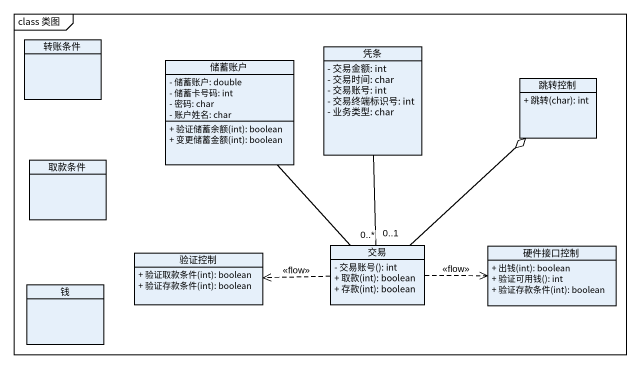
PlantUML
@startuml
mainframe class 类图
hide circle
hide empty members
skinparam classAttributeIconSize 0
class 转账条件
class 储蓄账户 {
  - 储蓄账户: double
  - 储蓄卡号码: int
  - 密码: char
  - 账户姓名: char
  + 验证储蓄余额(int): boolean
  + 变更储蓄金额(int): boolean
}
class 凭条 {
  - 交易金额: int
  - 交易时间: char
  - 交易账号: int
  - 交易终端标识号: int
  - 业务类型: char
}
class 跳转控制 {
  + 跳转(char): int
}
class 取款条件
class 验证控制 {
  + 验证取款条件(int): boolean
  + 验证存款条件(int): boolean
}
class 交易 {
  - 交易账号(): int
  + 取款(int): boolean
  + 存款(int): boolean
}
class 硬件接口控制 {
  + 出钱(int): boolean
  + 验证可用钱(): int
  + 验证存款条件(int): boolean
}
class 钱
储蓄账户 -- "0..*" 交易
凭条 -- "0..1" 交易
交易 -up-o 跳转控制
交易 .left.> 验证控制 : <<flow>>
交易 .right.> 硬件接口控制 : <<flow>>
@enduml
